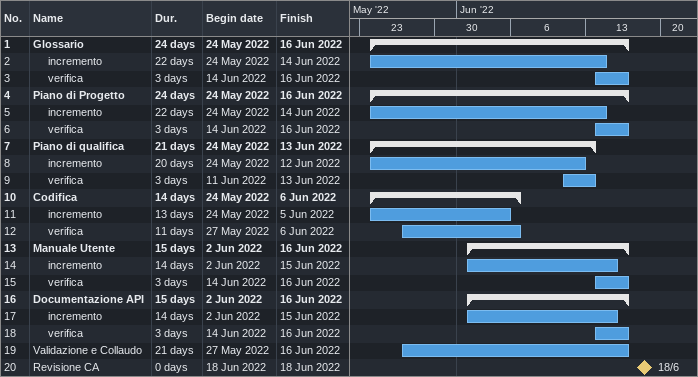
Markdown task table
| ID | Level | Task | Duration | Start | Finish |
|---|---|---|---|---|---|
| 1 | 1 | **Glossario** | 24d | 2022-05-24 | 2022-06-16 |
| 2 | 2 | incremento | 22d | 2022-05-24 | 2022-06-14 |
| 3 | 2 | verifica | 3d | 2022-06-14 | 2022-06-16 |
| 4 | 1 | **Piano di Progetto** | 24d | 2022-05-24 | 2022-06-16 |
| 5 | 2 | incremento | 22d | 2022-05-24 | 2022-06-14 |
| 6 | 2 | verifica | 3d | 2022-06-14 | 2022-06-16 |
| 7 | 1 | **Piano di qualifica** | 21d | 2022-05-24 | 2022-06-13 |
| 8 | 2 | incremento | 20d | 2022-05-24 | 2022-06-12 |
| 9 | 2 | verifica | 3d | 2022-06-11 | 2022-06-13 |
| 10 | 1 | **Codifica** | 14d | 2022-05-24 | 2022-06-06 |
| 11 | 2 | incremento | 13d | 2022-05-24 | 2022-06-05 |
| 12 | 2 | verifica | 11d | 2022-05-27 | 2022-06-06 |
| 13 | 1 | **Manuale Utente** | 15d | 2022-06-02 | 2022-06-16 |
| 14 | 2 | incremento | 14d | 2022-06-02 | 2022-06-15 |
| 15 | 2 | verifica | 3d | 2022-06-14 | 2022-06-16 |
| 16 | 1 | **Documentazione API** | 15d | 2022-06-02 | 2022-06-16 |
| 17 | 2 | incremento | 14d | 2022-06-02 | 2022-06-15 |
| 18 | 2 | verifica | 3d | 2022-06-14 | 2022-06-16 |
| 19 | 1 | Validazione e Collaudo | 21d | 2022-05-27 | 2022-06-16 |
| 20 | 1 | Revisione CA | 0d | 2022-06-18 | 2022-06-18 |
